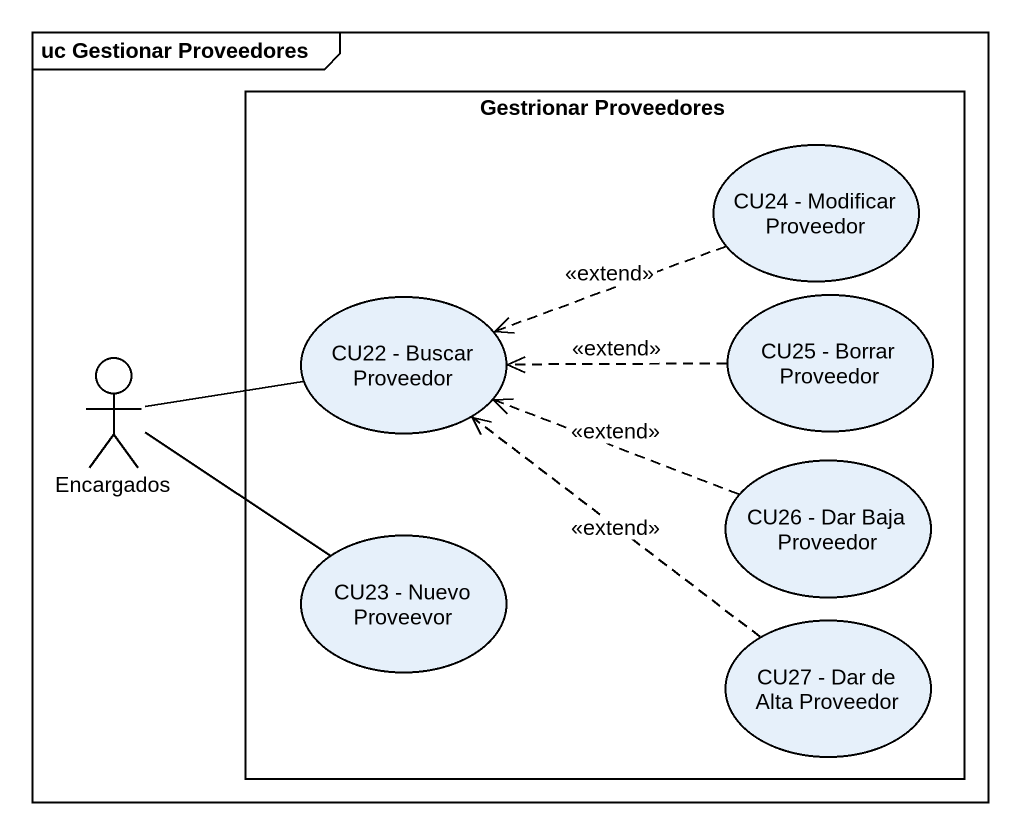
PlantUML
@startuml
mainframe uc Gestionar Proveedores
rectangle "Gestrionar Proveedores" as Gestrionar_Proveedores {
  usecase "CU24 - Modificar Proveedor" as CU24_Modificar_Proveedor
  usecase "CU22 - Buscar Proveedor" as CU22_Buscar_Proveedor
  usecase "CU25 - Borrar Proveedor" as CU25_Borrar_Proveedor
  usecase "CU26 - Dar Baja Proveedor" as CU26_Dar_Baja_Proveedor
  usecase "CU23 - Nuevo Proveevor" as CU23_Nuevo_Proveevor
  usecase "CU27 - Dar de Alta Proveedor" as CU27_Dar_de_Alta_Proveedor
}
actor Encargados
CU24_Modificar_Proveedor .left.> CU22_Buscar_Proveedor : <<extend>>
CU25_Borrar_Proveedor .left.> CU22_Buscar_Proveedor : <<extend>>
Encargados -right- CU22_Buscar_Proveedor
Encargados -right- CU23_Nuevo_Proveevor
CU26_Dar_Baja_Proveedor .left.> CU22_Buscar_Proveedor : <<extend>>
CU27_Dar_de_Alta_Proveedor .up.> CU22_Buscar_Proveedor : <<extend>>
@enduml
